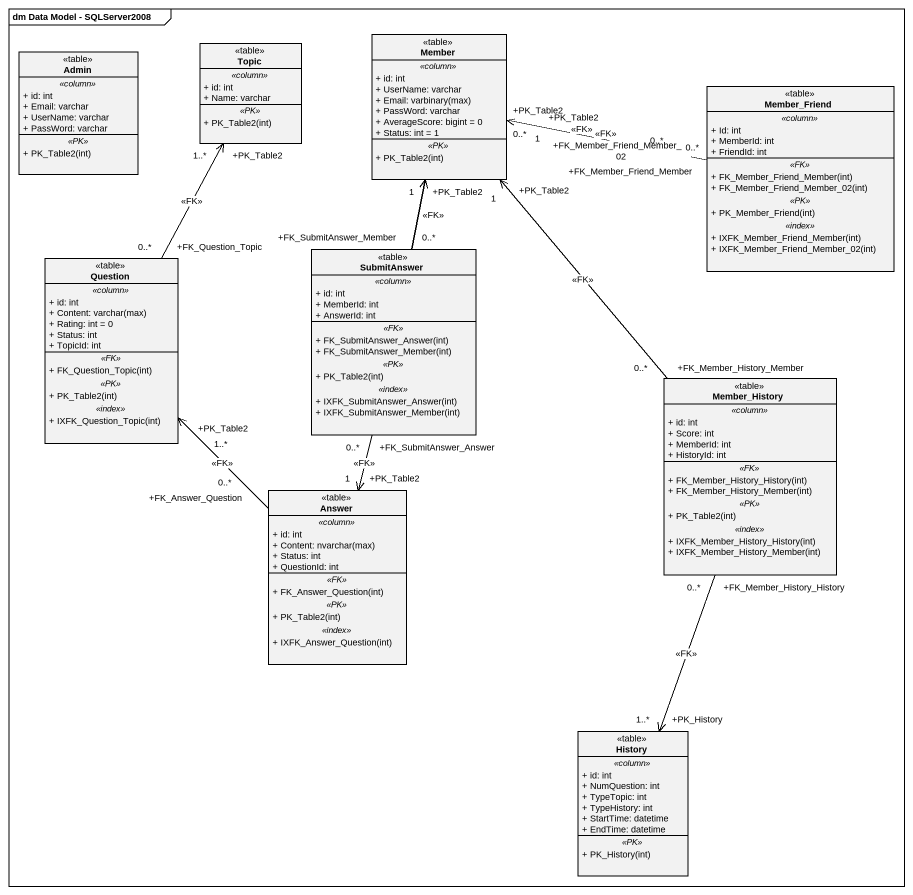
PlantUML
@startuml
mainframe dm Data Model - SQLServer2008
hide circle
hide empty members
skinparam classAttributeIconSize 0
class Topic <<table>> {
  .. <<column>> ..
  + id: int
  + Name: varchar
  .. <<PK>> ..
  + PK_Table2(int)
}
class Member <<table>> {
  .. <<column>> ..
  + id: int
  + UserName: varchar
  {field} + Email: varbinary(max)
  + PassWord: varchar
  + AverageScore: bigint = 0
  + Status: int = 1
  .. <<PK>> ..
  + PK_Table2(int)
}
class Admin <<table>> {
  .. <<column>> ..
  + id: int
  + Email: varchar
  + UserName: varchar
  + PassWord: varchar
  .. <<PK>> ..
  + PK_Table2(int)
}
class Member_Friend <<table>> {
  .. <<column>> ..
  + Id: int
  + MemberId: int
  + FriendId: int
  .. <<FK>> ..
  + FK_Member_Friend_Member(int)
  + FK_Member_Friend_Member_02(int)
  .. <<PK>> ..
  + PK_Member_Friend(int)
  .. <<index>> ..
  + IXFK_Member_Friend_Member(int)
  + IXFK_Member_Friend_Member_02(int)
}
class Question <<table>> {
  .. <<column>> ..
  + id: int
  {field} + Content: varchar(max)
  + Rating: int = 0
  + Status: int
  + TopicId: int
  .. <<FK>> ..
  + FK_Question_Topic(int)
  .. <<PK>> ..
  + PK_Table2(int)
  .. <<index>> ..
  + IXFK_Question_Topic(int)
}
class SubmitAnswer <<table>> {
  .. <<column>> ..
  + id: int
  + MemberId: int
  + AnswerId: int
  .. <<FK>> ..
  + FK_SubmitAnswer_Answer(int)
  + FK_SubmitAnswer_Member(int)
  .. <<PK>> ..
  + PK_Table2(int)
  .. <<index>> ..
  + IXFK_SubmitAnswer_Answer(int)
  + IXFK_SubmitAnswer_Member(int)
}
class Member_History <<table>> {
  .. <<column>> ..
  + id: int
  + Score: int
  + MemberId: int
  + HistoryId: int
  .. <<FK>> ..
  + FK_Member_History_History(int)
  + FK_Member_History_Member(int)
  .. <<PK>> ..
  + PK_Table2(int)
  .. <<index>> ..
  + IXFK_Member_History_History(int)
  + IXFK_Member_History_Member(int)
}
class Answer <<table>> {
  .. <<column>> ..
  + id: int
  {field} + Content: nvarchar(max)
  + Status: int
  + QuestionId: int
  .. <<FK>> ..
  + FK_Answer_Question(int)
  .. <<PK>> ..
  + PK_Table2(int)
  .. <<index>> ..
  + IXFK_Answer_Question(int)
}
class History <<table>> {
  .. <<column>> ..
  + id: int
  + NumQuestion: int
  + TypeTopic: int
  + TypeHistory: int
  + StartTime: datetime
  + EndTime: datetime
  .. <<PK>> ..
  + PK_History(int)
}
Member -- SubmitAnswer
Member_Friend "+FK_Member_Friend_Member\n0..*" -left-> "+PK_Table2\n0..*" Member : <<FK>>
Member_Friend "+FK_Member_Friend_Member_02\n0..*" -left-> "+PK_Table2\n1" Member : <<FK>>
Question "+FK_Question_Topic\n0..*" -up-> "+PK_Table2\n1..*" Topic : <<FK>>
SubmitAnswer "+FK_SubmitAnswer_Member\n0..*" -up-> "+PK_Table2\n1" Member : <<FK>>
SubmitAnswer "+FK_SubmitAnswer_Answer\n0..*" --> "+PK_Table2\n1" Answer : <<FK>>
Member_History "+FK_Member_History_Member\n0..*" -up-> "+PK_Table2\n1" Member : <<FK>>
Member_History "+FK_Member_History_History\n0..*" --> "+PK_History\n1..*" History : <<FK>>
Answer "+FK_Answer_Question\n0..*" -up-> "+PK_Table2\n1..*" Question : <<FK>>
@enduml
